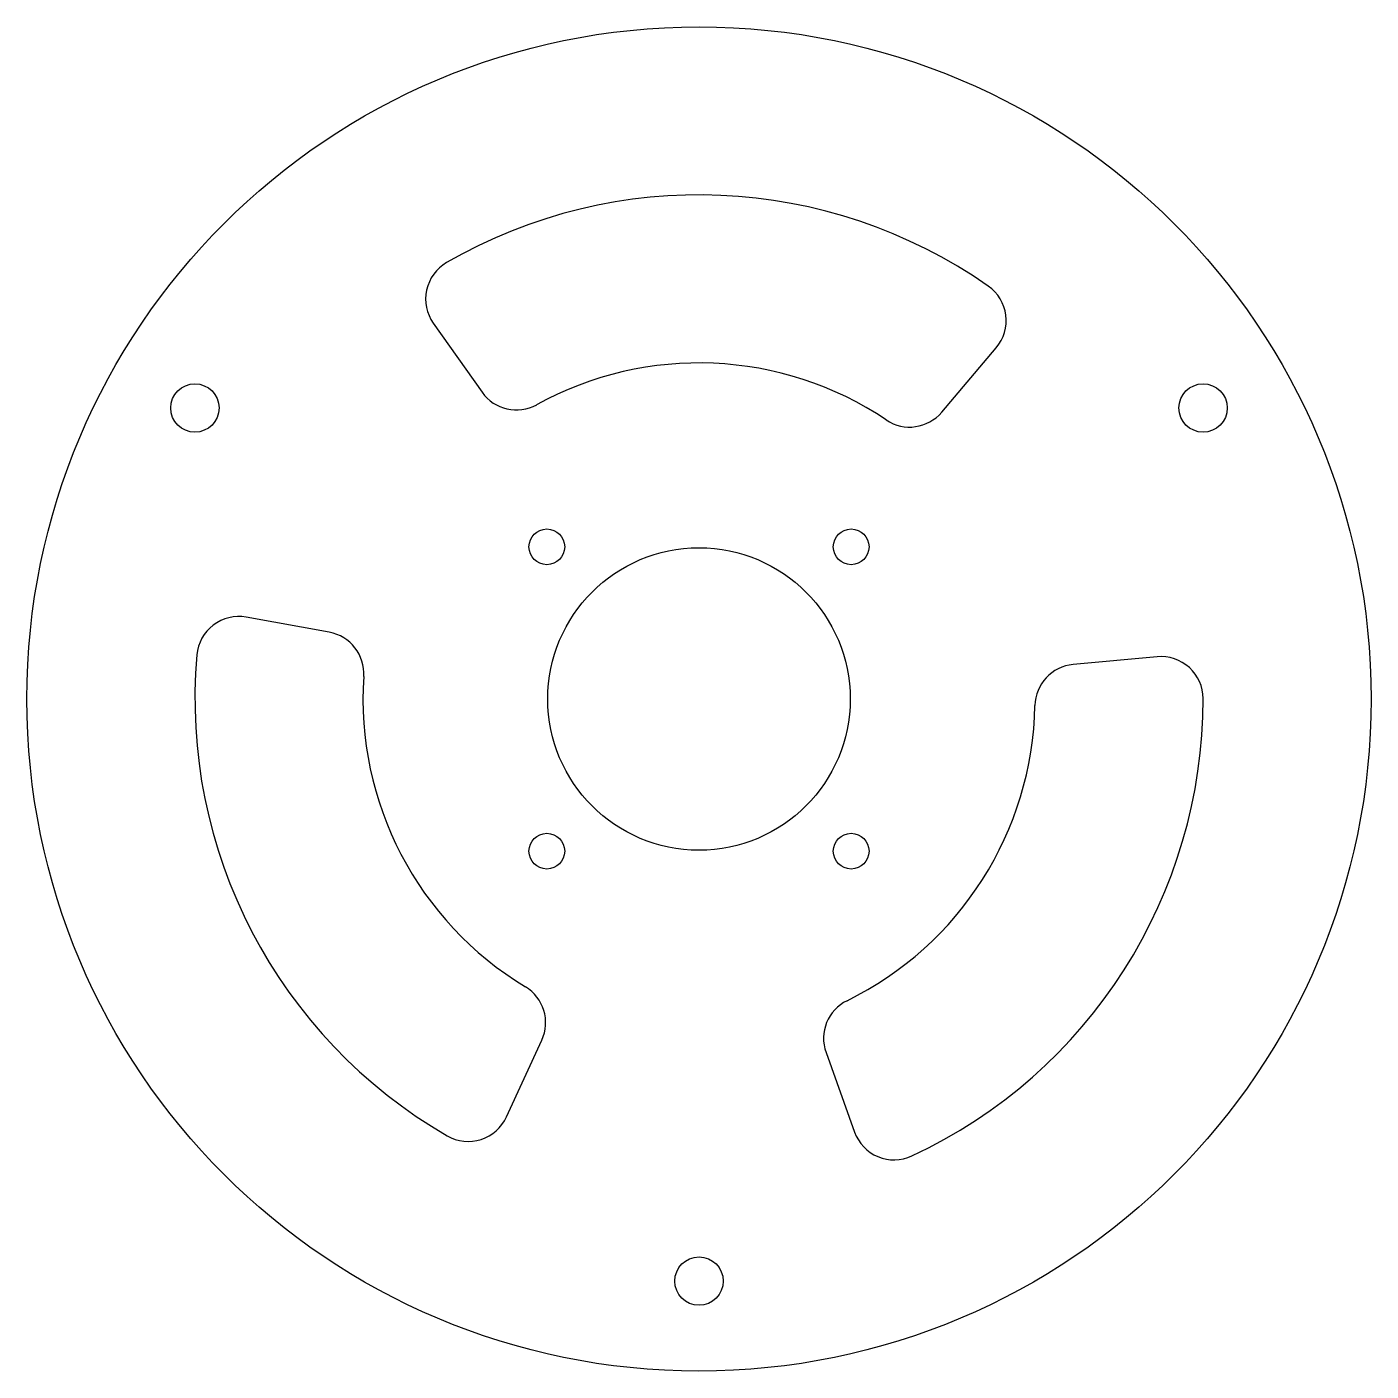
# Model space of a CAD drawing. Extents: x -2 to 2, y -2 to 2.
import ezdxf

# ---------------------------------------------------------------- set-up
doc = ezdxf.new("R2010")
doc.units = 0
doc.layers.get('0').update_dxf_attribs({"linetype": 'CONTINUOUS'})

msp = doc.modelspace()

# ---------------------------------------------------------------- linework, layer by layer
at = {"color": 7, "linetype": 'CONTINUOUS'}
for p, q in [((-0.7906, 1.118), (-0.6455, 0.9129)), ((0.7222, 0.8535), (0.8845, 1.0453)), ((-1.1002, 0.1987), (-1.3475, 0.2434)), ((1.3635, 0.1257), (1.1133, 0.1026)), ((-0.5729, -1.2437), (-0.4678, -1.0155)), ((0.378, -1.0522), (0.463, -1.2887))]:
    msp.add_line(p, q, dxfattribs=at)
for centre, radius in [((0, 0), 2), ((-1.5, 0.866), 0.072), ((1.5, 0.866), 0.072), ((-0.4528, 0.4528), 0.0531), ((0.4528, 0.4528), 0.0531), ((0, 0), 0.45), ((-0.4528, -0.4528), 0.0531), ((0.4528, -0.4528), 0.0531), ((0, -1.7321), 0.072)]:
    msp.add_circle(centre, radius, dxfattribs=at)
for centre, radius, start, end in [((0, 0), 1.5, 54.9774, 120.0491), ((-0.6885, 1.1902), 0.125, 120.0491, 215.265), ((0.7891, 1.126), 0.125, 319.7615, 54.9774), ((0, 0), 1, 56.1409, 118.8857), ((-0.5434, 0.985), 0.125, 215.265, 298.8857), ((0.6268, 0.9342), 0.125, 236.1409, 319.7615), ((-1.3697, 0.1204), 0.125, 79.7615, 174.9774), ((-1.1224, 0.0757), 0.125, 356.1409, 79.7615), ((0, 0), 1.5, 174.9774, 240.0491), ((1.375, 0.0012), 0.125, 0.0491, 95.265), ((1.1248, -0.0219), 0.125, 95.265, 178.8857), ((0, 0), 1, 176.1409, 238.8857), ((0, 0), 1.5, 294.9774, 0.0491), ((0, 0), 1, 296.1409, 358.8857), ((-0.5813, -0.9632), 0.125, 335.265, 58.8857), ((0.4957, -1.0099), 0.125, 116.1409, 199.7615), ((-0.6865, -1.1914), 0.125, 240.0491, 335.265), ((0.5806, -1.2464), 0.125, 199.7615, 294.9774)]:
    msp.add_arc(centre, radius, start, end, dxfattribs=at)

doc.saveas('drawing.dxf')
